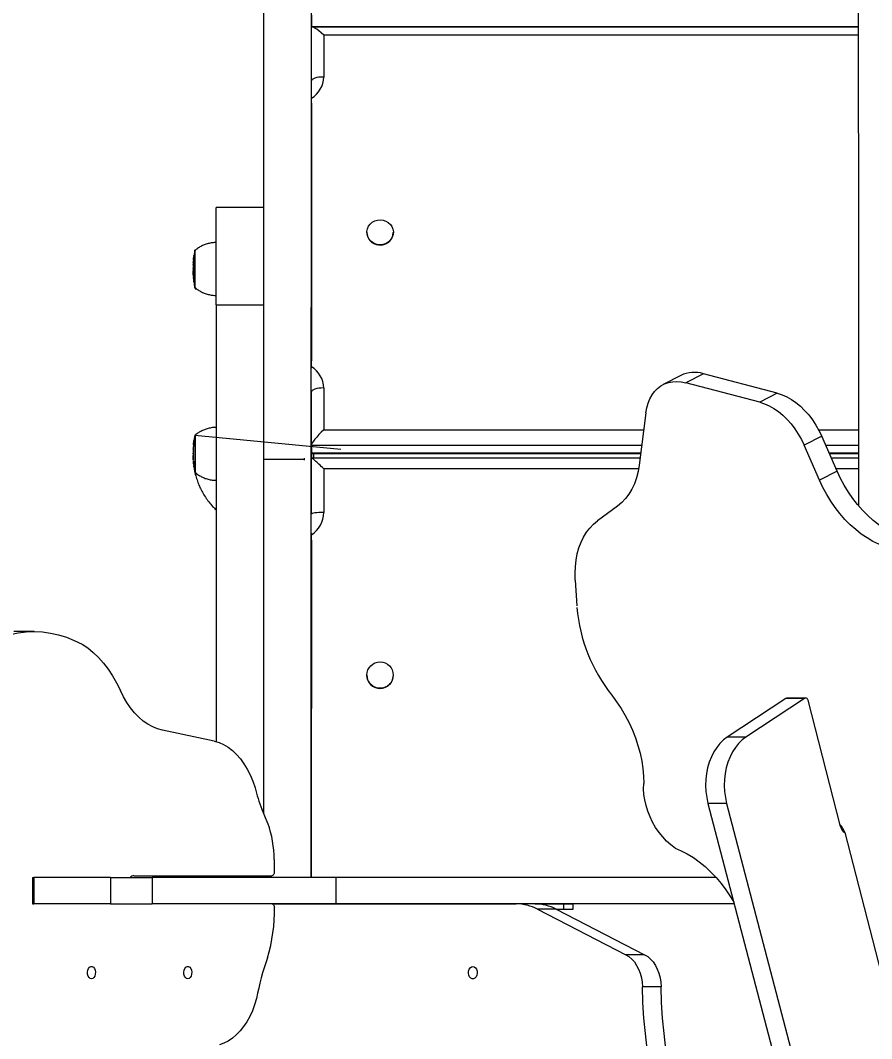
# Model space of a CAD drawing. Header units: millimetres. Extents: x -8422 to 28150, y -6982 to 5510.
# Drawn here: x -1076 to -594, y 1834 to 2411 of the extents above; entities that cross this region are included whole.
import ezdxf

# ---------------------------------------------------------------- set-up
doc = ezdxf.new("R2010")
doc.units = ezdxf.units.MM
for name, color, linetype in [('DIKOM_ОБЪЕКТ', 7, 'Continuous'), ('DIKOM_РАЗМЕР_ЗОНА', 7, 'Continuous'), ('DIKOM_РАЗМЕР_ОБЪЕКТА', 7, 'Continuous')]:
    doc.layers.add(name, color=color, linetype=linetype)
doc.styles.add('style1', font='arial.ttf', dxfattribs={"width": 0.8})
doc.dimstyles.new('1-50', dxfattribs={"dimtxt": 300, "dimasz": 200, "dimexe": 100, "dimexo": 0, "dimgap": 100, "dimtad": 1, "dimdec": 0, "dimtxsty": 'style1', "dimcen": 0, "dimclrd": 7, "dimclre": 7, "dimadec": 1, "dimazin": 2, "dimtfac": 1, "dimtdec": 0, "dimtmove": 1, "dimatfit": 3, "dimfxl": 0, "dimlwd": 25, "dimlwe": 18, "dimarcsym": 0})

# ---------------------------------------------------------------- blocks, each defined once
blk = doc.blocks.new('*D0')
at = {"layer": 'Defpoints', "color": 0, "transparency": 16777216}
for p in [(1363.27, 4015), (-6010.96, -2710.04), (-2661.52, -2710.04)]:
    blk.add_point(p, dxfattribs=at)
at = {"layer": 'DIKOM_РАЗМЕР_ОБЪЕКТА', "color": 7, "lineweight": 18, "transparency": 16777216}
for p, q in [((1363.27, 4015), (-6110.96, 4015)), ((-2661.52, -2710.04), (-6110.96, -2710.04))]:
    blk.add_line(p, q, dxfattribs=at)
at = {"layer": 'DIKOM_РАЗМЕР_ОБЪЕКТА', "color": 7, "lineweight": 25, "transparency": 16777216}
blk.add_line((-6010.96, 3815), (-6010.96, -2510.04), dxfattribs=at)
at = {"layer": 'DIKOM_РАЗМЕР_ОБЪЕКТА', "color": 7, "transparency": 16777216}
for points in [[(-6044.3, 3815), (-5977.63, 3815), (-6010.96, 4015)], [(-6044.3, -2510.04), (-5977.63, -2510.04), (-6010.96, -2710.04)]]:
    blk.add_solid(points, dxfattribs=at)
at = {"layer": 'DIKOM_РАЗМЕР_ОБЪЕКТА', "color": 0, "transparency": 16777216, "insert": (-6264.14, 652.48), "char_height": 300, "attachment_point": 5, "rotation": 90, "style": 'style1'}
blk.add_mtext('6700', dxfattribs=at)
blk = doc.blocks.new('*D3')
at = {"layer": 'Defpoints', "color": 0, "transparency": 16777216}
for p in [(620.22, 5510), (-7971.96, -4607.49), (-3279.17, -4607.49)]:
    blk.add_point(p, dxfattribs=at)
at = {"layer": 'DIKOM_РАЗМЕР_ЗОНА', "color": 7, "lineweight": 18, "transparency": 16777216}
for p, q in [((620.22, 5510), (-8071.96, 5510)), ((-3279.17, -4607.49), (-8071.96, -4607.49))]:
    blk.add_line(p, q, dxfattribs=at)
at = {"layer": 'DIKOM_РАЗМЕР_ЗОНА', "color": 7, "lineweight": 25, "transparency": 16777216}
blk.add_line((-7971.96, 5310), (-7971.96, -4407.49), dxfattribs=at)
at = {"layer": 'DIKOM_РАЗМЕР_ЗОНА', "color": 7, "transparency": 16777216}
for points in [[(-8005.3, 5310), (-7938.63, 5310), (-7971.96, 5510)], [(-8005.3, -4407.49), (-7938.63, -4407.49), (-7971.96, -4607.49)]]:
    blk.add_solid(points, dxfattribs=at)
at = {"layer": 'DIKOM_РАЗМЕР_ЗОНА', "color": 0, "transparency": 16777216, "insert": (-8225.14, 451.25), "char_height": 300, "attachment_point": 5, "rotation": 90, "style": 'style1'}
blk.add_mtext('10100', dxfattribs=at)

msp = doc.modelspace()

# ---------------------------------------------------------------- linework, layer by layer
at = {"layer": 'DIKOM_ОБЪЕКТ', "color": 7, "linetype": 'Continuous', "lineweight": 15}
for p, q in [((-911.38, 2413.95), (-911.38, 2407.49)), ((-911.38, 2407.49), (-601.23, 2407.49)), ((-911.38, 2376.73), (-911.38, 2407.08)), ((-601.23, 2407.44), (-911.02, 2407.44)), ((-904.38, 2402.66), (-904.38, 2378.95)), ((-601.23, 2402.66), (-904.38, 2402.66)), ((-911.38, 2364.1), (-911.39, 2218.07)), ((-938.39, 2304.87), (-965.38, 2304.87)), ((-879.89, 2290.87), (-879.89, 2290.76)), ((-864.89, 2290.77), (-864.89, 2290.88)), ((-978.02, 2277.17), (-978.04, 2277.17)), ((-977.99, 2277.57), (-977.96, 2277.65)), ((-978.43, 2269.9), (-978.43, 2270.33)), ((-978.41, 2272.71), (-978.39, 2272.79)), ((-978.36, 2273.6), (-978.38, 2273.53)), ((-978.36, 2273.98), (-978.33, 2274.06)), ((-978.39, 2266.67), (-978.38, 2266.67)), ((-978.34, 2266.13), (-978.28, 2265.25)), ((-978.27, 2265.21), (-978.27, 2265.23)), ((-978.22, 2264.62), (-978.27, 2265.21)), ((-978.25, 2264.67), (-978.24, 2264.61)), ((-978.24, 2265), (-978.19, 2264.18)), ((-978.19, 2264.18), (-978.11, 2263.54)), ((-978.13, 2263.62), (-978.01, 2262.97)), ((-978, 2262.78), (-978.07, 2263.25)), ((-978, 2262.77), (-978, 2262.78)), ((-977.98, 2262.78), (-978, 2262.78)), ((-977.98, 2262.77), (-978, 2262.77)), ((-965.38, 2249.68), (-938.39, 2249.68)), ((-911.39, 2213.76), (-911.39, 2218.07)), ((-701.86, 2209.64), (-711.84, 2204.51)), ((-689.02, 2210.68), (-699, 2205.55)), ((-647.12, 2199.65), (-689.02, 2210.68)), ((-911.39, 2170.01), (-911.39, 2200.36)), ((-904.39, 2202.58), (-904.39, 2178.87)), ((-657.1, 2194.52), (-699, 2205.55)), ((-647.12, 2199.65), (-657.1, 2194.52)), ((-721.7, 2188.42), (-725.5, 2158.87)), ((-904.39, 2178.87), (-722.93, 2178.87)), ((-623.72, 2178.87), (-601.03, 2178.87)), ((-978.01, 2172.41), (-978.01, 2172.41)), ((-977.95, 2172.79), (-977.94, 2172.91)), ((-977.39, 2175.82), (-894.74, 2167.82)), ((-621.94, 2175.24), (-631.92, 2170.11)), ((-613.18, 2155.36), (-621.94, 2175.24)), ((-978.41, 2165.21), (-978.41, 2165.6)), ((-978.36, 2168.72), (-978.39, 2167.9)), ((-978.39, 2167.9), (-978.37, 2168.08)), ((-978.33, 2168.89), (-978.36, 2168.72)), ((-978.28, 2169.91), (-978.33, 2169.18)), ((-978.33, 2169.18), (-978.31, 2169.34)), ((-911.39, 2170.01), (-911.39, 2165.89)), ((-724.06, 2170.01), (-911.39, 2170.01)), ((-911.39, 2165.89), (-724.6, 2165.89)), ((-623.16, 2150.23), (-631.92, 2170.11)), ((-601.02, 2170.01), (-619.64, 2170.01)), ((-617.82, 2165.89), (-601.02, 2165.89)), ((-978.34, 2161.42), (-978.34, 2161.45)), ((-978.33, 2161.36), (-978.3, 2160.76)), ((-978.26, 2160.3), (-978.12, 2159.08)), ((-978.25, 2160.51), (-978.25, 2160.53)), ((-978.18, 2159.62), (-978.25, 2160.51)), ((-978.21, 2160.34), (-978.16, 2159.22)), ((-938.35, 2162.23), (-915.35, 2162.23)), ((-915.35, 2161.73), (-915.35, 2162.75)), ((-911.39, 2131.06), (-911.39, 2162.81)), ((-724.98, 2162.86), (-911.33, 2162.86)), ((-911.03, 2165.52), (-724.64, 2165.52)), ((-911.02, 2162.95), (-911.02, 2165.52)), ((-617.66, 2165.52), (-601.02, 2165.52)), ((-601.02, 2162.86), (-616.49, 2162.86)), ((-978.12, 2158.87), (-977.98, 2158.33)), ((-977.98, 2158.09), (-978.06, 2158.55)), ((-977.98, 2158.08), (-977.98, 2158.09)), ((-977.95, 2158.09), (-977.98, 2158.09)), ((-977.95, 2158.08), (-977.98, 2158.08)), ((-904.39, 2156.75), (-904.39, 2131.95)), ((-725.86, 2156.75), (-904.39, 2156.75)), ((-613.18, 2155.36), (-623.16, 2150.23)), ((-601.01, 2156.75), (-613.8, 2156.75)), ((-737.72, 2135.6), (-749.13, 2127.24)), ((-911.39, 2116.2), (-911.4, 1925.01)), ((-761.68, 2093.52), (-760.82, 2079.09)), ((-1068.64, 2064.45), (-1080.13, 2064.45)), ((-879.89, 2039.72), (-879.89, 2039.68)), ((-864.89, 2039.7), (-864.89, 2039.74)), ((-642.21, 2026.57), (-675.54, 2004.61)), ((-631.62, 2026.57), (-664.95, 2004.61)), ((-631.62, 2026.57), (-642.21, 2026.57)), ((-631.02, 2026.76), (-641.61, 2026.76)), ((-611.26, 1953.94), (-629.69, 2025.45)), ((-966.42, 2002.22), (-995.73, 2008.46)), ((-664.95, 2004.61), (-675.54, 2004.61)), ((-936.03, 1955.66), (-939.41, 1963.83)), ((-675.89, 1967.02), (-686.48, 1967.02)), ((-686.48, 1967.02), (-621.05, 1716.92)), ((-675.89, 1967.02), (-610.45, 1716.92)), ((-611.43, 1954.6), (-611.39, 1954.71)), ((-609.33, 1951.72), (-610.25, 1951.72)), ((-608.92, 1950.53), (-579.44, 1836.12)), ((-932.46, 1935.16), (-932.43, 1928.02)), ((-1069.49, 1925.01), (-1069.49, 1910.01)), ((-1069.49, 1925.01), (-1068.78, 1925.01)), ((-1068.78, 1925.01), (-1068.78, 1910.01)), ((-1025.23, 1925.01), (-1068.78, 1925.01)), ((-1025.23, 1925.01), (-1025.23, 1910.01)), ((-1025.23, 1925.01), (-1001.69, 1925.01)), ((-1011.99, 1926.01), (-933.72, 1926.01)), ((-1001.69, 1925.01), (-1001.69, 1910.01)), ((-897.56, 1925.01), (-1001.69, 1925.01)), ((-897.56, 1925.01), (-897.56, 1910.01)), ((-681.88, 1925.01), (-897.56, 1925.01)), ((-1069.49, 1910.01), (-1068.78, 1910.01)), ((-1025.23, 1910.01), (-1068.78, 1910.01)), ((-1025.23, 1910.01), (-1001.69, 1910.01)), ((-897.56, 1910.01), (-1001.69, 1910.01)), ((-933.63, 1910.01), (-795.27, 1910.01)), ((-927.53, 1910.01), (-927.53, 1910.01)), ((-922.27, 1910.01), (-922.27, 1910.01)), ((-671.56, 1910.01), (-897.56, 1910.01)), ((-794.33, 1910.01), (-796.38, 1910.01)), ((-784.68, 1910.01), (-795.27, 1910.01)), ((-784.62, 1910.01), (-768.23, 1910.01)), ((-783.17, 1906.99), (-732.96, 1881.18)), ((-772.57, 1906.99), (-783.17, 1906.99)), ((-772.6, 1907.01), (-768.23, 1907.01)), ((-772.57, 1906.99), (-722.36, 1881.18)), ((-768.23, 1907.01), (-768.23, 1910.01)), ((-762.97, 1907.01), (-762.97, 1910.01)), ((-722.36, 1881.18), (-732.96, 1881.18)), ((-713.05, 1862.94), (-723.65, 1862.94))]:
    msp.add_line(p, q, dxfattribs=at)
at = {"layer": 'DIKOM_ОБЪЕКТ', "color": 7, "linetype": 'Continuous', "lineweight": 15, "flags": 128}
for points in [[(-938.4, 1961.4), (-938.4, 2064.74), (-938.4, 2086.59), (-938.4, 2108.38), (-938.4, 2130.12), (-938.4, 2151.78), (-938.4, 2173.38), (-938.4, 2194.89), (-938.4, 2216.33), (-938.4, 2237.67), (-938.39, 2258.92), (-938.39, 2280.07), (-938.39, 2301.11), (-938.39, 2322.05), (-938.39, 2342.86), (-938.39, 2363.55), (-938.39, 2384.12), (-938.39, 2404.55), (-938.39, 2424.84)], [(-911.4, 1925.01), (-911.4, 2064.74), (-911.4, 2086.59), (-911.4, 2108.38), (-911.4, 2130.12), (-911.4, 2151.78), (-911.4, 2173.38), (-911.4, 2194.89), (-911.4, 2216.33), (-911.4, 2237.67), (-911.39, 2258.92), (-911.39, 2280.07), (-911.39, 2301.11), (-911.39, 2322.05), (-911.39, 2342.86), (-911.39, 2363.55), (-911.39, 2384.12), (-911.39, 2404.55), (-911.39, 2424.84)], [(-904.38, 2378.95), (-905.75, 2378.91), (-907.06, 2378.78), (-908.27, 2378.58), (-909.33, 2378.3), (-910.2, 2377.97), (-910.85, 2377.58), (-911.25, 2377.16), (-911.38, 2376.73)], [(-911.38, 2364.1), (-911.38, 2365.71), (-911.38, 2367.15), (-911.38, 2367.75)], [(-965.38, 2249.68), (-965.38, 2252.67), (-965.38, 2255.84), (-965.38, 2259.16), (-965.38, 2262.59), (-965.38, 2266.1), (-965.38, 2269.65), (-965.38, 2273.21), (-965.38, 2276.73), (-965.38, 2280.19), (-965.38, 2283.53), (-965.38, 2286.74), (-965.38, 2289.77), (-965.38, 2292.6), (-965.38, 2295.19), (-965.38, 2297.52), (-965.38, 2299.56), (-965.38, 2301.29), (-965.38, 2302.69), (-965.38, 2303.76), (-965.38, 2304.47), (-965.38, 2304.83), (-965.38, 2304.87)], [(-873.34, 2283.82), (-874.91, 2284.18), (-876.37, 2284.85), (-877.64, 2285.8), (-878.67, 2286.99), (-879.4, 2288.36), (-879.81, 2289.85), (-879.87, 2291.39), (-879.57, 2292.9), (-878.95, 2294.32), (-878.01, 2295.58), (-876.81, 2296.61), (-875.41, 2297.38), (-873.86, 2297.85), (-872.25, 2297.98), (-870.64, 2297.79), (-869.11, 2297.27), (-867.74, 2296.45), (-866.58, 2295.38), (-865.69, 2294.09), (-865.12, 2292.65), (-864.89, 2291.12), (-865.01, 2289.59), (-865.47, 2288.12), (-866.26, 2286.77), (-867.33, 2285.62), (-868.64, 2284.71), (-870.12, 2284.09), (-871.71, 2283.79), (-873.34, 2283.82)], [(-977.38, 2259.56), (-977.38, 2259.54), (-977.38, 2259.27), (-977.38, 2259.36), (-977.38, 2259.82), (-977.38, 2260.63), (-977.38, 2261.75), (-977.38, 2263.16), (-977.38, 2264.81), (-977.38, 2266.63), (-977.38, 2268.57), (-977.38, 2270.56), (-977.38, 2272.54), (-977.38, 2274.43), (-977.38, 2276.17), (-977.38, 2277.7), (-977.38, 2278.97), (-977.38, 2279.94), (-977.38, 2280.57), (-977.38, 2280.85), (-977.38, 2280.75), (-977.38, 2280.56)], [(-977.38, 2259.56), (-977.38, 2259.66), (-977.38, 2260.1), (-977.38, 2260.89), (-977.38, 2261.98), (-977.38, 2263.36), (-977.38, 2264.95), (-977.38, 2266.73), (-977.38, 2268.61), (-977.38, 2270.55), (-977.38, 2272.47), (-977.38, 2274.31), (-977.38, 2276), (-977.38, 2277.49), (-977.38, 2278.72), (-977.38, 2279.67), (-977.38, 2280.28), (-977.38, 2280.55), (-977.38, 2280.56)], [(-977.38, 2280.56), (-977.38, 2280.55), (-977.38, 2280.28), (-977.38, 2279.67), (-977.38, 2278.72), (-977.38, 2277.49), (-977.38, 2276), (-977.38, 2274.31), (-977.38, 2272.47), (-977.38, 2270.55)], [(-977.38, 2270.55), (-977.38, 2268.61), (-977.38, 2266.73), (-977.38, 2264.95), (-977.38, 2263.36), (-977.38, 2261.98), (-977.38, 2260.89), (-977.38, 2260.1), (-977.38, 2259.66), (-977.38, 2259.56)], [(-965.38, 2249.68), (-965.38, 2241.58), (-965.38, 2233.39), (-965.38, 2225.13), (-965.38, 2216.81), (-965.38, 2208.44), (-965.38, 2200.05), (-965.38, 2191.65), (-965.38, 2183.25), (-965.38, 2174.87), (-965.38, 2166.53), (-965.38, 2158.24), (-965.38, 2150.01), (-965.38, 2141.86), (-965.38, 2133.81), (-965.38, 2125.87), (-965.38, 2118.06), (-965.38, 2110.39), (-965.38, 2102.87), (-965.38, 2095.52), (-965.38, 2088.35), (-965.38, 2081.38), (-965.39, 2074.61), (-965.39, 2068.07), (-965.39, 2061.76), (-965.39, 2055.69), (-965.4, 2001.93)], [(-721.7, 2188.42), (-721.19, 2191.27), (-720.43, 2193.95), (-719.42, 2196.42), (-718.17, 2198.65), (-716.7, 2200.64), (-715.02, 2202.34), (-713.14, 2203.76), (-711.09, 2204.87), (-708.89, 2205.66), (-706.55, 2206.13), (-704.11, 2206.27), (-701.58, 2206.08), (-699, 2205.55)], [(-904.39, 2202.58), (-905.76, 2202.54), (-907.07, 2202.41), (-908.28, 2202.21), (-909.34, 2201.93), (-910.21, 2201.59), (-910.86, 2201.21), (-911.25, 2200.79), (-911.39, 2200.36)], [(-657.1, 2194.52), (-654.44, 2193.66), (-651.77, 2192.47), (-649.13, 2190.96), (-646.53, 2189.16), (-644.02, 2187.08), (-641.61, 2184.74), (-639.32, 2182.17), (-637.19, 2179.39), (-635.23, 2176.43), (-633.47, 2173.33), (-631.92, 2170.11)], [(-647.12, 2199.65), (-644.46, 2198.79), (-641.79, 2197.6), (-639.15, 2196.09), (-636.55, 2194.29), (-634.04, 2192.21), (-631.63, 2189.87), (-629.34, 2187.3), (-627.21, 2184.52), (-625.25, 2181.56), (-623.49, 2178.46), (-621.94, 2175.24)], [(-977.35, 2154.73), (-977.35, 2154.57), (-977.35, 2154.44), (-977.35, 2154.67), (-977.35, 2155.27), (-977.36, 2156.2), (-977.36, 2157.45), (-977.36, 2158.95), (-977.36, 2160.67), (-977.36, 2162.55), (-977.36, 2164.52), (-977.36, 2166.51), (-977.36, 2168.46), (-977.36, 2170.3), (-977.36, 2171.97), (-977.36, 2173.4), (-977.35, 2174.56), (-977.35, 2175.4), (-977.35, 2175.9), (-977.35, 2176.03), (-977.35, 2175.79), (-977.35, 2175.73)], [(-977.35, 2154.73), (-977.35, 2154.74), (-977.35, 2154.96), (-977.35, 2155.54), (-977.36, 2156.45), (-977.36, 2157.66), (-977.36, 2159.13), (-977.36, 2160.8), (-977.36, 2162.63), (-977.36, 2164.54), (-977.36, 2166.48), (-977.36, 2168.37), (-977.36, 2170.16), (-977.36, 2171.78), (-977.36, 2173.18), (-977.35, 2174.3), (-977.35, 2175.12), (-977.35, 2175.6), (-977.35, 2175.73)], [(-977.35, 2175.73), (-977.35, 2175.6), (-977.35, 2175.12), (-977.35, 2174.3), (-977.36, 2173.18), (-977.36, 2171.78), (-977.36, 2170.16), (-977.36, 2168.37), (-977.36, 2166.48)], [(-977.36, 2166.48), (-977.36, 2164.54), (-977.36, 2162.63), (-977.36, 2160.8), (-977.36, 2159.13), (-977.36, 2157.66), (-977.36, 2156.45), (-977.35, 2155.54), (-977.35, 2154.96), (-977.35, 2154.74), (-977.35, 2154.73)], [(-938.35, 2161.23), (-938.35, 2161.41), (-938.35, 2161.93), (-938.35, 2162.74), (-938.35, 2163.77), (-938.35, 2164.93), (-938.35, 2166.12), (-938.35, 2167.23), (-938.35, 2168.16), (-938.35, 2168.84), (-938.35, 2169.19), (-938.35, 2169.23)], [(-911.36, 2162.86), (-911.36, 2163.48), (-911.36, 2165.09), (-911.36, 2165.7)], [(-725.5, 2158.87), (-726.13, 2155.15), (-727.03, 2151.61), (-728.2, 2148.29), (-729.63, 2145.21), (-731.31, 2142.37), (-733.23, 2139.82), (-735.37, 2137.55), (-737.72, 2135.6)], [(-576.29, 2117.81), (-579.63, 2119.12), (-582.96, 2120.74), (-586.27, 2122.67), (-589.52, 2124.9), (-592.7, 2127.42), (-595.79, 2130.2), (-598.77, 2133.22), (-601.61, 2136.48), (-604.29, 2139.94), (-606.81, 2143.58), (-609.14, 2147.38), (-611.27, 2151.32), (-613.18, 2155.36)], [(-586.27, 2112.68), (-589.61, 2113.99), (-592.94, 2115.61), (-596.25, 2117.54), (-599.5, 2119.77), (-602.68, 2122.29), (-605.77, 2125.07), (-608.75, 2128.09), (-611.59, 2131.35), (-614.27, 2134.81), (-616.79, 2138.45), (-619.12, 2142.25), (-621.25, 2146.19), (-623.16, 2150.23)], [(-904.39, 2131.95), (-905.76, 2131.93), (-907.07, 2131.88), (-908.28, 2131.8), (-909.34, 2131.69), (-910.21, 2131.55), (-910.86, 2131.4), (-911.26, 2131.23), (-911.39, 2131.06)], [(-761.68, 2093.52), (-761.78, 2097.47), (-761.63, 2101.31), (-761.21, 2105.01), (-760.54, 2108.56), (-759.61, 2111.93), (-758.43, 2115.09), (-757.01, 2118.04), (-755.36, 2120.74), (-753.49, 2123.18), (-751.41, 2125.35), (-749.13, 2127.24)], [(-911.39, 2116.2), (-911.39, 2117.92), (-911.39, 2119.53), (-911.39, 2120.23)], [(-1104.03, 2052.05), (-1099.83, 2054.93), (-1095.53, 2057.44), (-1091.15, 2059.58), (-1086.7, 2061.34), (-1082.19, 2062.71), (-1077.64, 2063.68), (-1073.07, 2064.27), (-1068.48, 2064.45), (-1063.89, 2064.24), (-1059.31, 2063.63), (-1054.77, 2062.62), (-1050.26, 2061.23), (-1045.82, 2059.45), (-1041.44, 2057.28)], [(-1041.44, 2057.28), (-1038.24, 2055.13), (-1035.14, 2052.63), (-1032.17, 2049.79), (-1029.34, 2046.62), (-1026.67, 2043.13), (-1024.16, 2039.36), (-1021.84, 2035.31), (-1019.71, 2031.01)], [(-995.73, 2008.46), (-998.56, 2009.25), (-1001.35, 2010.4), (-1004.06, 2011.89), (-1006.69, 2013.72), (-1009.22, 2015.88), (-1011.62, 2018.35), (-1013.88, 2021.12), (-1016, 2024.17), (-1017.94, 2027.47), (-1019.71, 2031.01)], [(-741.01, 2028.36), (-738.28, 2024.68), (-735.73, 2020.82), (-733.38, 2016.81), (-731.23, 2012.68), (-729.31, 2008.44), (-727.62, 2004.14), (-726.17, 1999.78), (-724.98, 1995.4), (-724.05, 1991.03), (-723.38, 1986.7), (-722.98, 1982.42), (-722.86, 1978.24)], [(-629.69, 2025.45), (-629.82, 2025.82), (-630, 2026.14), (-630.22, 2026.41), (-630.48, 2026.61), (-630.76, 2026.73), (-631.05, 2026.76), (-631.34, 2026.71), (-631.62, 2026.57)], [(-675.54, 2004.61), (-677.68, 2002.98), (-679.67, 2001.02), (-681.49, 1998.75), (-683.12, 1996.2), (-684.53, 1993.4), (-685.71, 1990.4), (-686.63, 1987.22), (-687.29, 1983.92), (-687.68, 1980.53), (-687.8, 1977.11), (-687.63, 1973.68), (-687.19, 1970.31), (-686.48, 1967.02)], [(-664.95, 2004.61), (-667.09, 2002.98), (-669.08, 2001.02), (-670.9, 1998.75), (-672.53, 1996.2), (-673.94, 1993.4), (-675.11, 1990.4), (-676.04, 1987.22), (-676.7, 1983.92), (-677.09, 1980.53), (-677.2, 1977.11), (-677.04, 1973.68), (-676.6, 1970.31), (-675.89, 1967.02)], [(-966.42, 2002.22), (-963.76, 2001.45), (-961.14, 2000.32), (-958.6, 1998.82), (-956.16, 1996.97), (-953.84, 1994.79), (-951.65, 1992.29), (-949.61, 1989.49), (-947.75, 1986.43), (-946.07, 1983.11), (-944.59, 1979.57), (-943.32, 1975.84)], [(-705.1, 1941.6), (-707.55, 1943.45), (-709.9, 1945.58), (-712.14, 1947.96), (-714.22, 1950.57), (-716.12, 1953.36), (-717.83, 1956.32), (-719.32, 1959.39), (-720.58, 1962.55), (-721.58, 1965.75), (-722.31, 1968.96), (-722.78, 1972.14), (-722.96, 1975.24), (-722.86, 1978.24)], [(-705.1, 1941.6), (-701.63, 1940.15), (-698.17, 1938.37), (-694.75, 1936.28), (-691.39, 1933.88), (-688.11, 1931.19), (-684.94, 1928.23), (-681.88, 1925.02), (-678.97, 1921.58), (-676.23, 1917.93), (-673.67, 1914.1), (-671.84, 1911.05)], [(-932.43, 1928.02), (-932.46, 1927.63), (-932.53, 1927.25), (-932.65, 1926.91), (-932.81, 1926.6), (-933, 1926.35), (-933.23, 1926.16), (-933.47, 1926.05), (-933.72, 1926.01)], [(-933.66, 1910.01), (-933.41, 1909.97), (-933.18, 1909.87), (-932.96, 1909.69), (-932.77, 1909.45), (-932.61, 1909.16), (-932.49, 1908.83), (-932.41, 1908.47), (-932.37, 1908.09)], [(-768.23, 1910.01), (-766.55, 1910.01), (-765.16, 1910.01), (-764.1, 1910.01), (-763.38, 1910.01), (-763.02, 1910.01), (-762.97, 1910.01)], [(-768.23, 1907.01), (-766.55, 1907.01), (-765.16, 1907.01), (-764.1, 1907.01), (-763.38, 1907.01), (-763.02, 1907.01), (-762.97, 1907.01)], [(-732.96, 1881.18), (-731.24, 1880.11), (-729.64, 1878.73), (-728.18, 1877.06), (-726.89, 1875.13), (-725.79, 1872.98), (-724.9, 1870.64), (-724.24, 1868.16), (-723.82, 1865.58), (-723.65, 1862.94)], [(-722.36, 1881.18), (-720.65, 1880.11), (-719.04, 1878.73), (-717.58, 1877.06), (-716.29, 1875.13), (-715.2, 1872.98), (-714.31, 1870.64), (-713.65, 1868.16), (-713.23, 1865.58), (-713.05, 1862.94)], [(-1036.09, 1867.51), (-1036.82, 1867.7), (-1037.47, 1868.25), (-1037.97, 1869.1), (-1038.27, 1870.15), (-1038.33, 1871.3), (-1038.15, 1872.42), (-1037.74, 1873.38), (-1037.16, 1874.09), (-1036.46, 1874.46), (-1035.71, 1874.46), (-1035.01, 1874.09), (-1034.43, 1873.38), (-1034.02, 1872.42), (-1033.84, 1871.3), (-1033.9, 1870.15), (-1034.2, 1869.1), (-1034.7, 1868.25), (-1035.35, 1867.7), (-1036.09, 1867.51)], [(-981.45, 1867.51), (-982.18, 1867.7), (-982.83, 1868.25), (-983.33, 1869.1), (-983.63, 1870.15), (-983.69, 1871.3), (-983.51, 1872.42), (-983.1, 1873.38), (-982.52, 1874.09), (-981.82, 1874.46), (-981.08, 1874.46), (-980.38, 1874.09), (-979.79, 1873.38), (-979.39, 1872.42), (-979.21, 1871.3), (-979.27, 1870.15), (-979.56, 1869.1), (-980.07, 1868.25), (-980.72, 1867.7), (-981.45, 1867.51)], [(-819.82, 1874.51), (-819.01, 1874.32), (-818.29, 1873.77), (-817.74, 1872.92), (-817.41, 1871.87), (-817.35, 1870.72), (-817.55, 1869.6), (-817.99, 1868.64), (-818.64, 1867.93), (-819.41, 1867.56), (-820.22, 1867.56), (-821, 1867.93), (-821.64, 1868.64), (-822.09, 1869.6), (-822.29, 1870.72), (-822.22, 1871.87), (-821.89, 1872.93), (-821.34, 1873.77), (-820.62, 1874.32), (-819.82, 1874.51)], [(-720.9, 1827.67), (-721.97, 1836.42), (-722.78, 1845.22), (-723.34, 1854.07), (-723.65, 1862.94)], [(-710.3, 1827.67), (-711.37, 1836.42), (-712.19, 1845.22), (-712.75, 1854.07), (-713.05, 1862.94)], [(-942.44, 1856.39), (-943.54, 1852.81), (-944.84, 1849.4), (-946.33, 1846.18), (-948, 1843.18), (-949.83, 1840.43), (-951.82, 1837.94), (-953.94, 1835.73), (-956.18, 1833.83), (-958.51, 1832.24), (-960.93, 1830.99), (-963.41, 1830.08)]]:
    msp.add_lwpolyline(points, dxfattribs=at)
at = {"layer": 'DIKOM_ОБЪЕКТ', "color": 7, "linetype": 'Continuous', "lineweight": 15}
msp.add_circle((-872.41, 2039.77), 7.48, dxfattribs=at)
for centre, radius, start, end in [((-918.53, 2379.13), 14.15, 300.34125, 359.2719), ((-872.67, 2290.9), 7.22, 181.07141, 264.70631), ((-872.25, 2291), 7.36, 261.49875, 358.24393), ((-918.45, 2202.45), 14.06, 0.51867, 59.8597), ((-694.17, 2193.92), 17.54, 72.92008, 116.02843), ((-938.33, 2165.23), 28.31, 355.20286, 0.59036), ((-919.26, 2131.97), 14.87, 301.9446, 359.89497), ((-666.89, 2086.71), 94.33, 185.28401, 218.20847), ((-872.44, 2039.71), 7.45, 180.2132, 254.22368), ((-872.38, 2039.73), 7.49, 253.79657, 359.75857), ((-641.6, 2025.67), 1.09, 90.6315, 124.1839), ((-866.16, 1994.3), 79.33, 193.45873, 202.59942), ((-995.46, 1934.83), 63, 0.3037, 19.37225), ((-617.41, 1948.34), 8.77, 14.50255, 47.42816), ((-606.11, 1954.84), 5.23, 189.90301, 237.77038), ((-1011.94, 1923.17), 2.85, 90.99508, 139.91338), ((-1020.74, 1905.53), 88.41, 342.77607, 1.65591), ((-795.43, 1883.67), 26.35, 62.25052, 89.65065), ((-784.84, 1883.67), 26.35, 62.25052, 89.65065), ((-784.38, 1826.65), 160.84, 160.8338, 169.34431)]:
    msp.add_arc(centre, radius, start, end, dxfattribs=at)
for centre, major_axis, ratio, start_param, end_param in [((-904.38, 2400.44), (-6.91, 6.91), 0.162915, 4.87403, 6.444826), ((-904.38, 2413.57), (6.77, 6.76), 0.266017, 2.881742, 2.960788), ((-904.39, 2176.65), (6.91, 6.91), 0.163055, 1.409308, 2.980104), ((-904.39, 2172.52), (6.91, 6.91), 0.163055, 2.980104, 3.303233), ((-904.39, 2155.86), (-6.99, 6.99), 0.063208, 4.775657, 6.346454)]:
    msp.add_ellipse(centre, major_axis=major_axis, ratio=ratio, start_param=start_param, end_param=end_param, dxfattribs=at)
for points, knots in [([(-601.78, 3078.43), (-601.78, 3074.59), (-601.77, 3067.09), (-601.76, 3056.1), (-601.76, 3045.62), (-601.75, 3035.63), (-601.74, 3026.14), (-601.73, 3017.13), (-601.73, 3008.83), (-601.72, 3001.22), (-601.72, 2994.28), (-601.71, 2987.77), (-601.71, 2981.7), (-601.7, 2976.07), (-601.7, 2966.5), (-601.69, 2952.52), (-601.67, 2933.47), (-601.66, 2912.97), (-601.64, 2890.97), (-601.62, 2867.62), (-601.6, 2843.58), (-601.58, 2818.95), (-601.56, 2793.29), (-601.54, 2766.66), (-601.52, 2739.1), (-601.5, 2711.18), (-601.47, 2683.03), (-601.45, 2654.45), (-601.43, 2629.22), (-601.41, 2607.5), (-601.39, 2589.57), (-601.38, 2571.28), (-601.36, 2552.61), (-601.35, 2533.52), (-601.33, 2513.98), (-601.31, 2493.95), (-601.29, 2473.3), (-601.27, 2451.96), (-601.25, 2430.01), (-601.23, 2407.7), (-601.21, 2385.12), (-601.19, 2362.53), (-601.17, 2340.01), (-601.15, 2317.67), (-601.13, 2295.49), (-601.11, 2275.37), (-601.1, 2257.33), (-601.08, 2241.35), (-601.07, 2225.74), (-601.06, 2210.58), (-601.04, 2195.92), (-601.03, 2181.84), (-601.02, 2168.41), (-601.01, 2155.57), (-601, 2144.76), (-601, 2138.28), (-600.99, 2135.78)], [0, 0, 0, 0, 0.0151358, 0.0295519, 0.0432464, 0.0562184, 0.0684673, 0.079993, 0.0907962, 0.100065, 0.1087281, 0.1167863, 0.1242405, 0.1310917, 0.1373422, 0.1589376, 0.180916, 0.2032815, 0.2275695, 0.2518651, 0.2761664, 0.300488, 0.3248205, 0.3506487, 0.3765133, 0.4024513, 0.4284632, 0.4544936, 0.48053, 0.4958545, 0.511152, 0.5264156, 0.5416394, 0.5568238, 0.5719756, 0.5871061, 0.6022312, 0.6176292, 0.633054, 0.6485272, 0.6640556, 0.6796353, 0.6949844, 0.7103729, 0.7257884, 0.741192, 0.7528314, 0.7644361, 0.7760011, 0.7875271, 0.7990213, 0.8104992, 0.8219838, 0.8334942, 0.845038, 0.8524986, 0.8524986, 0.8524986, 0.8524986]), ([(-965.37, 2285.03), (-965.52, 2285.04), (-966.47, 2285.08), (-968.19, 2284.85), (-970.47, 2284.36), (-972.61, 2283.58), (-974.57, 2282.59), (-976.16, 2281.57), (-977.03, 2280.82), (-977.37, 2280.53)], [0, 0, 0, 0, 0.033741, 0.217868, 0.395998, 0.568648, 0.736089, 0.898395, 1, 1, 1, 1]), ([(-978.12, 2276.43), (-978.14, 2276.23), (-978.18, 2275.9), (-978.23, 2275.44), (-978.27, 2275.09), (-978.3, 2274.82), (-978.31, 2274.69), (-978.31, 2274.67), (-978.31, 2274.66)], [0, 0, 0, 0, 0.216674, 0.358814, 0.501013, 0.688015, 0.880694, 1, 1, 1, 1]), ([(-978.28, 2275.11), (-978.27, 2275.13), (-978.27, 2275.16), (-978.25, 2275.35), (-978.23, 2275.57), (-978.19, 2275.86), (-978.16, 2276.15), (-978.14, 2276.35), (-978.13, 2276.42)], [0, 0, 0, 0, 0.278685, 0.446682, 0.583277, 0.720474, 0.895632, 1, 1, 1, 1]), ([(-978.04, 2277.12), (-978.1, 2276.72), (-978.18, 2276.18), (-978.22, 2275.64), (-978.23, 2275.5)], [0, 0, 0, 0, 0.751137, 1, 1, 1, 1]), ([(-978.13, 2276.42), (-978.12, 2276.54), (-978.09, 2276.79), (-978.05, 2277.04), (-978.04, 2277.17)], [0, 0, 0, 0, 0.488624, 1, 1, 1, 1]), ([(-977.96, 2277.65), (-977.99, 2277.44), (-978.05, 2277.04), (-978.09, 2276.63), (-978.12, 2276.43)], [0, 0, 0, 0, 0.512278, 1, 1, 1, 1]), ([(-977.37, 2280.81), (-977.47, 2280.4), (-977.72, 2279.33), (-977.89, 2278.25), (-977.99, 2277.58)], [0, 0, 0, 0, 0.383966, 1, 1, 1, 1]), ([(-978.42, 2272.25), (-978.43, 2271.74), (-978.43, 2271.17), (-978.43, 2270.6), (-978.43, 2270.54)], [0, 0, 0, 0, 0.896902, 1, 1, 1, 1]), ([(-978.43, 2270.54), (-978.43, 2270.44), (-978.43, 2270.22), (-978.43, 2270.01), (-978.43, 2269.9)], [0, 0, 0, 0, 0.5, 1, 1, 1, 1]), ([(-978.43, 2270.33), (-978.43, 2270.3), (-978.43, 2270.09), (-978.43, 2269.71), (-978.43, 2269.42), (-978.43, 2269.3)], [0, 0, 0, 0, 0.093853, 0.616609, 1, 1, 1, 1]), ([(-978.43, 2269.85), (-978.43, 2269.81), (-978.43, 2269.58), (-978.43, 2269.29), (-978.43, 2269.13), (-978.43, 2269.08)], [0, 0, 0, 0, 0.146593, 0.773213, 1, 1, 1, 1]), ([(-978.41, 2272.33), (-978.41, 2272.32), (-978.42, 2272.29), (-978.42, 2272.27), (-978.42, 2272.25)], [0, 0, 0, 0, 0.498485, 1, 1, 1, 1]), ([(-978.38, 2273.57), (-978.39, 2273.34), (-978.4, 2273.06), (-978.41, 2272.77), (-978.41, 2272.71)], [0, 0, 0, 0, 0.780192, 1, 1, 1, 1]), ([(-978.39, 2272.79), (-978.39, 2272.71), (-978.4, 2272.56), (-978.4, 2272.41), (-978.41, 2272.33)], [0, 0, 0, 0, 0.483233, 1, 1, 1, 1]), ([(-978.31, 2274.65), (-978.32, 2274.46), (-978.34, 2274.24), (-978.35, 2274.02), (-978.36, 2273.98)], [0, 0, 0, 0, 0.825642, 1, 1, 1, 1]), ([(-978.33, 2274.06), (-978.34, 2273.99), (-978.34, 2273.84), (-978.35, 2273.68), (-978.36, 2273.6)], [0, 0, 0, 0, 0.476465, 1, 1, 1, 1]), ([(-978.27, 2275.11), (-978.28, 2275.11), (-978.28, 2275.1), (-978.28, 2275.11), (-978.28, 2275.11)], [0, 0, 0, 0, 0.170979, 1, 1, 1, 1]), ([(-978.43, 2269.3), (-978.43, 2269.2), (-978.43, 2269), (-978.42, 2268.51), (-978.41, 2268.15), (-978.41, 2267.97)], [0, 0, 0, 0, 0.331629, 0.661198, 1, 1, 1, 1]), ([(-978.43, 2269.02), (-978.43, 2268.94), (-978.43, 2268.73), (-978.43, 2268.62), (-978.43, 2268.54), (-978.43, 2268.5), (-978.43, 2268.41), (-978.43, 2268.07), (-978.42, 2267.47), (-978.39, 2266.93), (-978.38, 2266.64)], [0, 0, 0, 0, 0.11805, 0.311067, 0.344638, 0.368204, 0.390102, 0.451166, 0.708633, 1, 1, 1, 1]), ([(-978.41, 2267.95), (-978.42, 2268.1), (-978.42, 2268.38), (-978.43, 2268.74), (-978.43, 2268.89), (-978.43, 2268.96)], [0, 0, 0, 0, 0.372542, 0.68666, 1, 1, 1, 1]), ([(-978.41, 2267.97), (-978.4, 2267.76), (-978.39, 2267.38), (-978.38, 2266.88), (-978.37, 2266.51), (-978.36, 2266.27), (-978.36, 2266.23), (-978.36, 2266.21)], [0, 0, 0, 0, 0.225268, 0.412855, 0.600031, 0.80007, 1, 1, 1, 1]), ([(-978.38, 2266.67), (-978.38, 2266.69), (-978.38, 2266.73), (-978.39, 2266.98), (-978.4, 2267.3), (-978.41, 2267.64), (-978.41, 2267.86), (-978.41, 2267.95)], [0, 0, 0, 0, 0.301904, 0.491423, 0.681172, 0.876555, 1, 1, 1, 1]), ([(-978.3, 2265.54), (-978.31, 2265.57), (-978.34, 2265.62), (-978.31, 2265.68), (-978.3, 2265.7)], [0, 0, 0, 0, 0.500082, 1, 1, 1, 1]), ([(-978.3, 2265.7), (-978.29, 2265.58), (-978.27, 2265.35), (-978.25, 2265.11), (-978.24, 2265)], [0, 0, 0, 0, 0.512979, 1, 1, 1, 1]), ([(-978.08, 2263.25), (-978.06, 2263.08), (-978.05, 2262.89), (-978.01, 2262.71), (-978.01, 2262.69)], [0, 0, 0, 0, 0.931707, 1, 1, 1, 1]), ([(-977.99, 2262.63), (-978, 2262.66), (-978.02, 2262.7), (-978.01, 2262.75), (-978, 2262.77)], [0, 0, 0, 0, 0.500172, 1, 1, 1, 1]), ([(-978.01, 2262.97), (-977.99, 2262.88), (-977.96, 2262.67), (-977.93, 2262.46), (-977.91, 2262.34)], [0, 0, 0, 0, 0.456195, 1, 1, 1, 1]), ([(-977.91, 2262.34), (-977.93, 2262.32), (-977.96, 2262.28), (-977.94, 2262.25), (-977.94, 2262.24)], [0, 0, 0, 0, 0.78575, 1, 1, 1, 1]), ([(-977.93, 2262.24), (-977.82, 2261.51), (-977.63, 2260.24), (-977.29, 2259), (-977.14, 2258.46)], [0, 0, 0, 0, 0.569709, 1, 1, 1, 1]), ([(-977.46, 2259.64), (-977.44, 2259.62), (-976.88, 2259.07), (-975.62, 2258.19), (-973.68, 2257.03), (-971.58, 2256.12), (-969.38, 2255.49), (-967.3, 2255.11), (-965.96, 2255.1), (-965.38, 2255.09)], [0, 0, 0, 0, 0.007697, 0.176952, 0.348309, 0.521026, 0.694613, 0.868779, 1, 1, 1, 1]), ([(-965.35, 2180.21), (-965.5, 2180.21), (-966.45, 2180.26), (-968.17, 2180.03), (-970.45, 2179.53), (-972.58, 2178.76), (-974.54, 2177.77), (-976.15, 2176.74), (-977.04, 2175.97), (-977.4, 2175.66)], [0, 0, 0, 0, 0.033411, 0.216629, 0.39387, 0.565667, 0.732282, 0.893786, 1, 1, 1, 1]), ([(-978.1, 2171.7), (-978.12, 2171.5), (-978.16, 2171.17), (-978.21, 2170.71), (-978.24, 2170.34), (-978.27, 2170.05), (-978.28, 2169.95), (-978.28, 2169.91)], [0, 0, 0, 0, 0.256133, 0.424101, 0.592138, 0.813052, 1, 1, 1, 1]), ([(-978.25, 2170.27), (-978.25, 2170.3), (-978.25, 2170.35), (-978.23, 2170.57), (-978.2, 2170.8), (-978.17, 2171.1), (-978.14, 2171.4), (-978.12, 2171.59), (-978.11, 2171.66)], [0, 0, 0, 0, 0.278694, 0.446632, 0.583115, 0.720495, 0.895431, 1, 1, 1, 1]), ([(-978.11, 2171.66), (-978.09, 2171.78), (-978.06, 2172.03), (-978.03, 2172.28), (-978.01, 2172.41)], [0, 0, 0, 0, 0.488553, 1, 1, 1, 1]), ([(-977.94, 2172.91), (-977.97, 2172.7), (-978.02, 2172.3), (-978.07, 2171.9), (-978.1, 2171.7)], [0, 0, 0, 0, 0.512523, 1, 1, 1, 1]), ([(-977.38, 2175.9), (-977.51, 2175.28), (-977.74, 2174.25), (-977.89, 2173.2), (-977.95, 2172.79)], [0, 0, 0, 0, 0.60734, 1, 1, 1, 1]), ([(-978.4, 2167.43), (-978.4, 2166.96), (-978.41, 2166.43), (-978.41, 2165.9), (-978.4, 2165.85)], [0, 0, 0, 0, 0.896865, 1, 1, 1, 1]), ([(-978.4, 2165.85), (-978.4, 2165.74), (-978.41, 2165.53), (-978.41, 2165.32), (-978.41, 2165.21)], [0, 0, 0, 0, 0.499626, 1, 1, 1, 1]), ([(-978.41, 2165.6), (-978.41, 2165.45), (-978.41, 2165.11), (-978.41, 2164.73), (-978.41, 2164.57), (-978.41, 2164.56)], [0, 0, 0, 0, 0.448538, 0.97183, 1, 1, 1, 1]), ([(-978.38, 2167.63), (-978.39, 2167.6), (-978.4, 2167.53), (-978.4, 2167.46), (-978.4, 2167.43)], [0, 0, 0, 0, 0.498476, 1, 1, 1, 1]), ([(-978.37, 2168.08), (-978.37, 2168.01), (-978.38, 2167.86), (-978.38, 2167.71), (-978.38, 2167.63)], [0, 0, 0, 0, 0.48367, 1, 1, 1, 1]), ([(-978.31, 2169.34), (-978.31, 2169.27), (-978.32, 2169.12), (-978.33, 2168.97), (-978.33, 2168.89)], [0, 0, 0, 0, 0.476299, 1, 1, 1, 1]), ([(-978.41, 2164.56), (-978.41, 2164.47), (-978.41, 2164.29), (-978.4, 2163.83), (-978.39, 2163.48), (-978.38, 2163.3)], [0, 0, 0, 0, 0.324955, 0.657718, 1, 1, 1, 1]), ([(-978.41, 2164.46), (-978.41, 2164.43), (-978.41, 2164.32), (-978.41, 2164.25), (-978.41, 2164.18)], [0, 0, 0, 0, 0.177087, 1, 1, 1, 1]), ([(-978.39, 2163.24), (-978.39, 2163.39), (-978.4, 2163.67), (-978.41, 2164.01), (-978.41, 2164.22), (-978.41, 2164.32), (-978.41, 2164.31), (-978.4, 2164.3)], [0, 0, 0, 0, 0.247332, 0.456067, 0.664812, 0.862088, 1, 1, 1, 1]), ([(-978.41, 2164.27), (-978.41, 2164.19), (-978.41, 2163.97), (-978.41, 2163.81), (-978.41, 2163.74), (-978.41, 2163.7), (-978.41, 2163.66), (-978.41, 2163.52), (-978.4, 2163.15), (-978.4, 2162.58), (-978.37, 2162.1), (-978.36, 2161.87)], [0, 0, 0, 0, 0.115807, 0.303148, 0.358445, 0.385609, 0.403513, 0.428223, 0.5257, 0.769158, 1, 1, 1, 1]), ([(-978.36, 2161.87), (-978.36, 2161.91), (-978.36, 2161.97), (-978.37, 2162.25), (-978.37, 2162.59), (-978.38, 2162.94), (-978.39, 2163.16), (-978.39, 2163.24)], [0, 0, 0, 0, 0.301879, 0.491511, 0.681227, 0.876393, 1, 1, 1, 1]), ([(-978.38, 2163.3), (-978.38, 2163.09), (-978.37, 2162.7), (-978.35, 2162.19), (-978.34, 2161.79), (-978.34, 2161.51), (-978.34, 2161.45), (-978.34, 2161.42)], [0, 0, 0, 0, 0.225194, 0.41295, 0.60004, 0.800041, 1, 1, 1, 1]), ([(-978.36, 2161.89), (-978.36, 2161.88), (-978.36, 2161.84), (-978.36, 2161.86), (-978.36, 2161.87)], [0, 0, 0, 0, 0.359491, 1, 1, 1, 1]), ([(-978.29, 2160.76), (-978.3, 2160.78), (-978.31, 2160.88), (-978.29, 2160.97), (-978.27, 2161.04)], [0, 0, 0, 0, 0.267803, 1, 1, 1, 1]), ([(-978.27, 2161.04), (-978.26, 2160.92), (-978.25, 2160.68), (-978.23, 2160.45), (-978.21, 2160.34)], [0, 0, 0, 0, 0.513048, 1, 1, 1, 1]), ([(-978.25, 2160.53), (-978.26, 2160.47), (-978.27, 2160.39), (-978.26, 2160.31), (-978.26, 2160.3)], [0, 0, 0, 0, 0.775085, 1, 1, 1, 1]), ([(-978.13, 2158.99), (-978.13, 2158.97), (-978.13, 2158.94), (-978.12, 2158.9), (-978.12, 2158.88), (-978.12, 2158.87)], [0, 0, 0, 0, 0.499963, 0.750065, 1, 1, 1, 1]), ([(-977.98, 2157.83), (-977.98, 2157.85), (-978, 2157.94), (-977.99, 2158.02), (-977.98, 2158.08)], [0, 0, 0, 0, 0.32449, 1, 1, 1, 1]), ([(-977.98, 2158.33), (-977.97, 2158.23), (-977.94, 2158.02), (-977.91, 2157.81), (-977.89, 2157.7)], [0, 0, 0, 0, 0.455963, 1, 1, 1, 1]), ([(-977.95, 2157.63), (-977.83, 2156.91), (-977.53, 2155.01), (-976.79, 2152.08), (-975.75, 2148.99), (-974.55, 2146.12), (-973.15, 2143.37), (-971.48, 2140.62), (-969.55, 2137.95), (-967.52, 2135.53), (-966.04, 2134.09), (-965.36, 2133.43)], [0, 0, 0, 0, 0.078744, 0.208021, 0.325342, 0.430499, 0.543053, 0.659052, 0.777393, 0.897315, 1, 1, 1, 1]), ([(-977.89, 2157.7), (-977.91, 2157.63), (-977.94, 2157.52), (-977.92, 2157.41), (-977.91, 2157.37)], [0, 0, 0, 0, 0.626723, 1, 1, 1, 1]), ([(-977.91, 2157.37), (-977.81, 2156.73), (-977.59, 2155.35), (-977.23, 2153.99), (-977.03, 2153.25)], [0, 0, 0, 0, 0.45685, 1, 1, 1, 1]), ([(-977.44, 2154.81), (-977.41, 2154.79), (-976.86, 2154.25), (-975.6, 2153.36), (-973.66, 2152.2), (-971.56, 2151.3), (-969.36, 2150.66), (-967.28, 2150.29), (-965.94, 2150.27), (-965.36, 2150.27)], [0, 0, 0, 0, 0.007355, 0.176705, 0.348135, 0.520911, 0.69459, 0.868813, 1, 1, 1, 1])]:
    msp.add_open_spline(points, degree=3, knots=knots, dxfattribs=at)

# ---------------------------------------------------------------- dimensions: what is measured, and where the dimension line sits
at = {"layer": 'DIKOM_РАЗМЕР_ЗОНА'}
dim = msp.add_linear_dim(base=(-7971.96, -4607.49), p1=(620.22, 5510), p2=(-3279.17, -4607.49), angle=90, text='10100', dimstyle='1-50', override={"dimscale": 1, "dimtix": 0, "dimtofl": 1, "dimtmove": 1, "dimatfit": 3}, dxfattribs=at)
dim.commit()
dim.dimension.update_dxf_attribs({"geometry": '*D3', "text_midpoint": (-8225.14, 451.25)})
at = {"layer": 'DIKOM_РАЗМЕР_ОБЪЕКТА'}
dim = msp.add_linear_dim(base=(-6010.96, -2710.04), p1=(1363.27, 4015), p2=(-2661.52, -2710.04), angle=90, text='6700', dimstyle='1-50', override={"dimscale": 1, "dimtix": 0, "dimtofl": 1, "dimtmove": 1, "dimatfit": 3}, dxfattribs=at)
dim.commit()
dim.dimension.update_dxf_attribs({"geometry": '*D0', "text_midpoint": (-6264.14, 652.48)})

doc.saveas('drawing.dxf')
